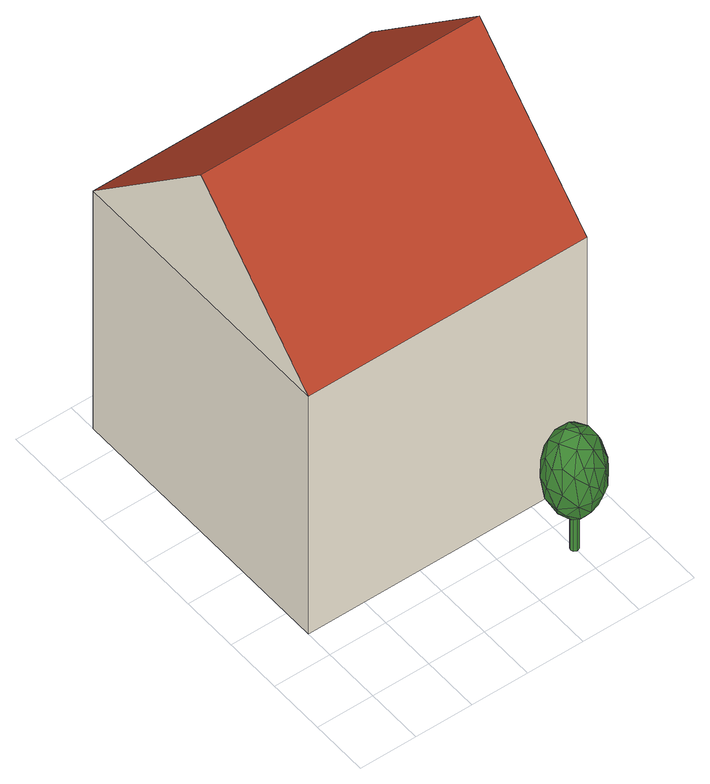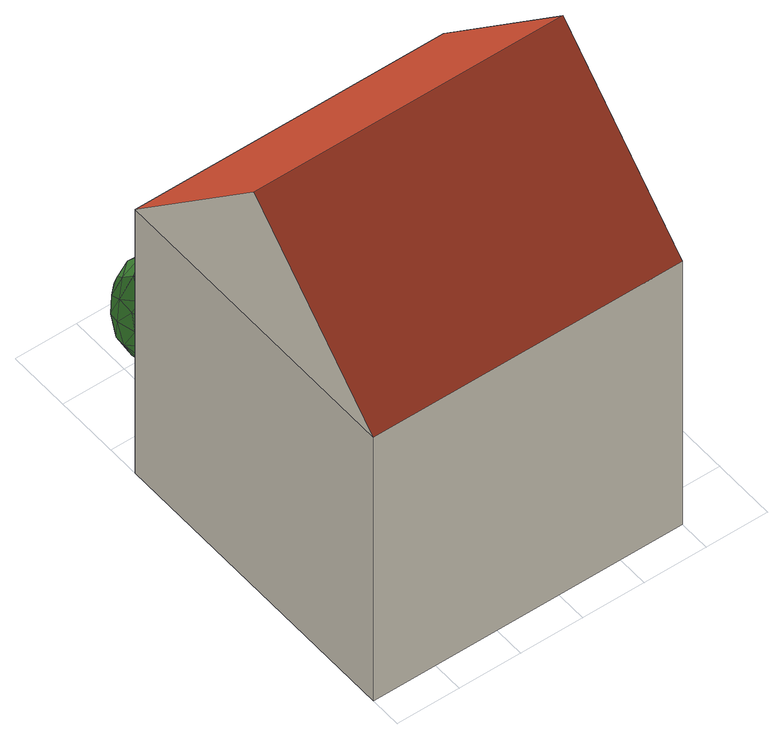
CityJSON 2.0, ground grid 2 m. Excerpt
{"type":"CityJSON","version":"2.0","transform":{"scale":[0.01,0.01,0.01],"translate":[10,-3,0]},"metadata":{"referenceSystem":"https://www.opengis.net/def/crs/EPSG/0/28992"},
"CityObjects":{
"building1":{"type":"Building","attributes":{"description":"This is Building 2","name":"Rey's Hut","CityObjectRelation.relationType":"adjacent","Suitability.reason":"suitability reason 4","Suitability.description":"suitability description 4","Suitability.value":1,"class":"habitation","function":"residential building","yearOfConstruction":1955,"roofType":"gabled roof","measuredHeight":15,"storeysAboveGround":3,"storeysBelowGround":0,"storeyHeightsAboveGround":3,"QualifiedArea.description":"This is a type of floor area","QualifiedArea.source":"Area value source text","QualifiedArea.value":300,"QualifiedArea.type":"grossFloorArea","bdgAtticThermalStatus":"isOnlyCooled","bdgBasementThermalStatus":"isOnlyHeated","bdgConstructionWeight":"heavy","QualifiedHeight.description":"This is a type of height","QualifiedHeight.source":"Height value source text","QualifiedHeight.value":15,"QualifiedHeight.type":"highestRoofEdge","bdgIsProtected":"false","bdgType":"terracedHouse","QualifiedVolume.description":"This is a type of volume","QualifiedVolume.source":"Volume value source text","QualifiedVolume.value":1250,"QualifiedVolume.type":"grossVolume"},"address":[{"country":"Bespin Territories","locality":"Alderaan","thoroughfareNumber":"2","thoroughfareName":"Bespin Square","postcode":"1977SW"}],"geometry":[{"type":"MultiSurface","lod":"2","boundaries":[[[0,1,2,3]],[[4,5,6,7]],[[8,9,5,4]],[[7,8,4]],[[5,9,6]],[[7,6,0,3]],[[1,9,8,2]],[[3,2,8,4,7]],[[1,0,6,5,9]]],"semantics":{"surfaces":[{"type":"GroundSurface"},{"type":"RoofSurface","description":"This is RoofSurface 1 (Building 2)","bdgBdrySurfAzimuth":180,"bdgBdrySurfGroundViewFactor":0.5,"bdgBdrySurfInclination":45,"bdgBdrySurfIsAdiabatic":"false","bdgBdrySurfOpeningToSurfaceRatio":0.25,"bdgBdrySurfSkyViewFactor":0.6,"bdgBdrySurfTotalSurfaceArea":70.71},{"type":"RoofSurface","description":"This is RoofSurface 2 (Building 2)","bdgBdrySurfAzimuth":0,"bdgBdrySurfGroundViewFactor":0.5,"bdgBdrySurfInclination":45,"bdgBdrySurfIsAdiabatic":"false","bdgBdrySurfOpeningToSurfaceRatio":0.25,"bdgBdrySurfSkyViewFactor":0.6,"bdgBdrySurfTotalSurfaceArea":70.71},{"type":"WallSurface"}],"values":[0,1,2,3,3,3,3,null,null]}}]},
"tree1":{"type":"SolitaryVegetationObject","attributes":{"name":"Alderaan Tree 8","species":"Acer negundo","height":5,"crownDiameter":2},"geometry":[{"type":"MultiSurface","lod":"3","boundaries":[[[10,11,12,13,14,15,16,17]],[[16,18,19,17]],[[15,20,18,16]],[[14,21,20,15]],[[13,22,21,14]],[[12,23,22,13]],[[11,24,23,12]],[[10,25,24,11]],[[17,19,25,10]],[[18,20,21,22,23,24,25,19]],[[26,27,28]],[[29,30,31]],[[32,33,34]],[[35,36,37]],[[26,38,27]],[[28,27,39]],[[40,26,28]],[[41,39,27]],[[42,27,38]],[[29,43,30]],[[31,30,33]],[[44,32,45]],[[46,40,47]],[[48,47,49]],[[50,46,48]],[[51,49,47]],[[52,47,40]],[[53,54,51]],[[55,56,36]],[[57,36,44]],[[58,55,57]],[[35,44,36]],[[37,36,56]],[[59,35,37]],[[60,53,61]],[[62,60,58]],[[63,61,53]],[[64,50,65]],[[66,65,59]],[[38,64,66]],[[67,65,50]],[[68,69,67]],[[70,71,53]],[[40,28,52]],[[72,39,73]],[[58,74,55]],[[64,38,26]],[[42,38,75]],[[37,75,59]],[[56,76,37]],[[77,43,29]],[[78,62,58]],[[44,45,78]],[[31,68,79]],[[48,79,50]],[[49,80,48]],[[69,68,32]],[[35,32,44]],[[63,81,61]],[[28,82,70]],[[55,74,83]],[[84,64,85]],[[54,86,87]],[[54,77,86]],[[88,69,89]],[[82,28,39]],[[40,90,26]],[[41,73,39]],[[76,83,41]],[[30,43,34]],[[80,87,29]],[[91,34,43]],[[46,90,40]],[[50,84,46]],[[51,87,49]],[[55,83,56]],[[78,57,44]],[[60,54,53]],[[58,60,81]],[[91,77,62]],[[81,74,58]],[[71,63,53]],[[82,72,63]],[[64,84,50]],[[75,66,59]],[[79,67,50]],[[70,82,71]],[[52,28,70]],[[74,72,73]],[[83,74,73]],[[85,64,26]],[[90,85,26]],[[86,77,29]],[[87,86,29]],[[45,91,62]],[[89,69,32]],[[35,89,32]],[[59,88,89]],[[42,41,27]],[[76,41,42]],[[80,29,31]],[[34,33,30]],[[45,32,34]],[[48,46,47]],[[52,51,47]],[[70,51,52]],[[57,55,36]],[[62,77,60]],[[63,72,81]],[[66,64,65]],[[67,88,65]],[[67,69,88]],[[37,76,75]],[[76,42,75]],[[78,45,62]],[[48,80,79]],[[80,31,79]],[[41,83,73]],[[76,56,83]],[[68,31,33]],[[80,49,87]],[[33,32,68]],[[91,45,34]],[[46,85,90]],[[46,84,85]],[[51,54,87]],[[70,53,51]],[[78,58,57]],[[35,59,89]],[[60,77,54]],[[81,60,61]],[[91,43,77]],[[81,72,74]],[[71,82,63]],[[82,39,72]],[[75,38,66]],[[65,88,59]],[[79,68,67]]]}]}
},
"vertices":[
[0,300,0],[0,1300,0],[1000,1300,0],[1000,300,0],[1000,800,1500],[0,800,1500],[0,300,1000],[1000,300,1000],[1000,1300,1000],[0,1300,1000],
[810,90,0],[800,86,0],[790,90,0],[786,100,0],[790,110,0],[800,114,0],[810,110,0],[814,100,0],[810,110,150],[814,100,150],[800,114,150],[790,110,150],[786,100,150],[790,90,150],[800,86,150],[810,90,150],[848,184,275],[804,201,326],[849,184,369],[848,16,375],[814,1,325],[838,13,270],[752,16,275],[790,3,279],[780,4,358],[715,73,243],[700,101,318],[716,129,241],[800,185,230],[795,188,408],[885,152,330],[759,190,348],[762,187,270],[805,12,408],[715,46,325],[744,26,394],[890,113,251],[900,99,332],[884,71,241],[887,53,317],[852,97,172],[889,92,404],[884,138,389],[852,103,478],[864,72,454],[716,125,413],[713,147,317],[710,87,399],[745,100,474],[743,103,179],[804,75,498],[814,100,500],[772,51,474],[813,142,485],[824,149,176],[798,100,146],[787,142,165],[813,58,165],[800,20,219],[777,39,191],[865,148,430],[838,150,463],[781,165,455],[751,178,394],[746,150,448],[755,152,194],[734,171,280],[819,35,455],[725,59,416],[845,48,194],[866,29,280],[782,120,496],[827,180,421],[721,154,374],[854,127,184],[865,148,220],[857,42,427],[879,46,374],[765,69,168],[735,52,220],[879,154,276],[773,20,421]
]}
